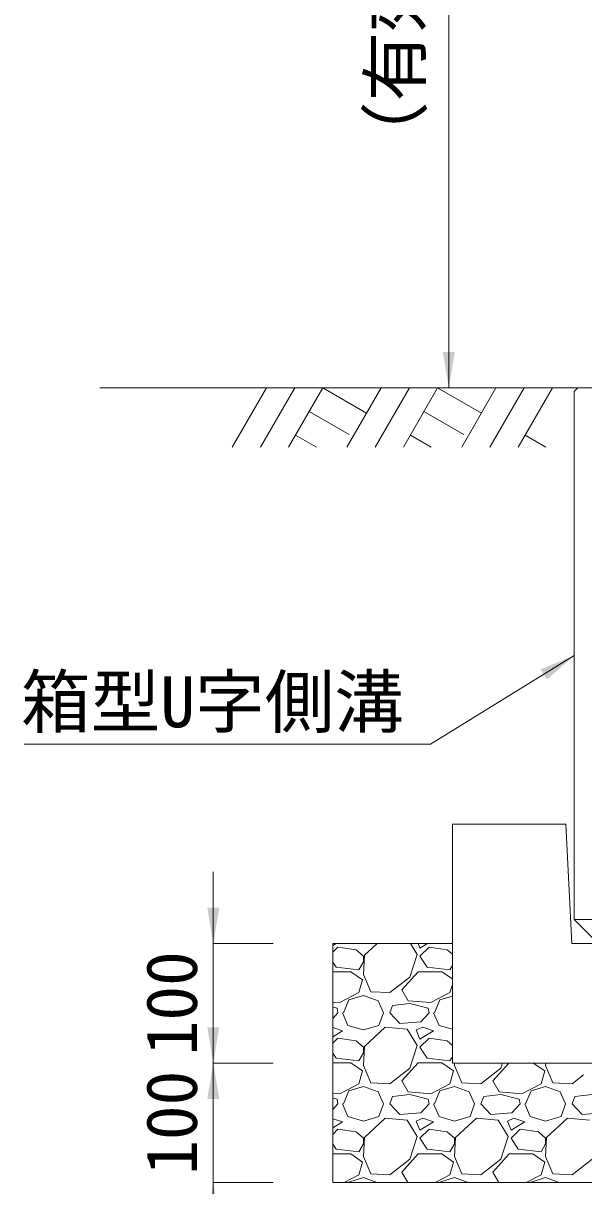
# Model space of a CAD drawing. Units: millimetres at full size. Extents: x 187207 to 255567, y 882048 to 905686.
# Drawn here: x 207953 to 208422, y 899738 to 900710 of the extents above; entities that cross this region are included whole.
import ezdxf
from ezdxf.enums import TextEntityAlignment as Align

# ---------------------------------------------------------------- set-up
doc = ezdxf.new("R2010")
doc.units = ezdxf.units.MM
doc.header["$LTSCALE"] = 20
for name, color, linetype, lineweight in [('0_2', 7, 'Continuous', 20), ('基礎ブロック', 2, 'Continuous', 13), ('基礎材', 7, 'Continuous', 15), ('寸法線', 7, 'Continuous', 13), ('引出線', 4, 'Continuous', 13), ('箱型U字側溝', 2, 'Continuous', 9), ('ﾊｯﾁﾝｸﾞ', 7, 'Continuous', 5)]:
    doc.layers.add(name, color=color, linetype=linetype, lineweight=lineweight)
doc.styles.add('ＭＳ ゴシック', font='')
doc.styles.get('ＭＳ ゴシック').set_extended_font_data('MS Gothic')

# ---------------------------------------------------------------- blocks, each defined once
blk = doc.blocks.new('filled_arrow')
at = {"color": 0, "linetype": 'Continuous', "lineweight": -2}
blk.add_solid([(7.5, 1.25), (0, 0), (7.5, -1.25)], dxfattribs=at)

msp = doc.modelspace()

# ---------------------------------------------------------------- linework, layer by layer
at = {"layer": '0_2'}
msp.add_line((208417.37, 900405.37), (208017.37, 900405.37), dxfattribs=at)
at = {"layer": '基礎ブロック'}
for p, q in [((208407.37, 900040.37), (208312.37, 900040.37)), ((208312.37, 900040.37), (208312.37, 899940.37)), ((208407.37, 900040.37), (208412.37, 899940.37)), ((208312.37, 899840.37), (208312.37, 899940.37)), ((208412.37, 899940.37), (208907.37, 899940.37)), ((208312.37, 899840.37), (209007.37, 899840.37))]:
    msp.add_line(p, q, dxfattribs=at)
at = {"layer": '基礎材'}
for p, q in [((208212.37, 899940.37), (208212.37, 899740.37)), ((208212.37, 899940.37), (208312.37, 899940.37)), ((208212.37, 899740.37), (209107.37, 899740.37))]:
    msp.add_line(p, q, dxfattribs=at)
at = {"layer": '寸法線'}
for p, q in [((208309.37, 900405.37), (208309.37, 901205.37)), ((208367.37, 900405.37), (208309.37, 900405.37)), ((208112.35, 899780.37), (208112.35, 900000.37)), ((208162.37, 899940.37), (208112.35, 899940.37)), ((208112.35, 899680.37), (208112.35, 899900.37)), ((208162.35, 899840.37), (208112.35, 899840.37)), ((208162.35, 899840.37), (208112.35, 899840.37)), ((208162.37, 899740.37), (208112.35, 899740.37))]:
    msp.add_line(p, q, dxfattribs=at)
at = {"layer": '引出線'}
msp.add_lwpolyline([(208414.37, 900181.37), (208294.16, 900107.09), (207954.16, 900107.09)], dxfattribs=at)
at = {"layer": '箱型U字側溝'}
msp.add_line((208414.37, 899960.37), (208834.37, 899960.37), dxfattribs=at)
at = {"layer": '箱型U字側溝', "lineweight": 13}
msp.add_lwpolyline([(208499.37, 900310.37), (208463.37, 900330.37), (208459.37, 900405.37), (208417.37, 900405.37), (208414.37, 900402.37), (208414.37, 899960.37), (208434.37, 899940.37), (208814.37, 899940.37), (208834.37, 899960.37), (208834.37, 900402.37), (208831.37, 900405.37), (208789.37, 900405.37), (208785.37, 900330.37), (208749.37, 900310.37), (208747.37, 900270.37), (208774.37, 900205.37), (208774.37, 900060.37)], dxfattribs=at)
at = {"layer": 'ﾊｯﾁﾝｸﾞ', "lineweight": 9}
for p, q in [((208156.81, 900405.37), (208128.17, 900355.75)), ((208180.44, 900405.37), (208151.79, 900355.75)), ((208204.06, 900405.37), (208175.41, 900355.75)), ((208204.06, 900405.37), (208240.63, 900384.26)), ((208252.81, 900405.37), (208224.17, 900355.75)), ((208276.44, 900405.37), (208247.79, 900355.75)), ((208300.06, 900405.37), (208271.41, 900355.75)), ((208300.06, 900405.37), (208336.62, 900384.26)), ((208348.81, 900405.37), (208320.16, 900355.75)), ((208372.43, 900405.37), (208343.79, 900355.75)), ((208396.06, 900405.37), (208367.41, 900355.75)), ((208192.64, 900385.59), (208226.05, 900366.3)), ((208288.63, 900385.59), (208322.05, 900366.3)), ((208181.21, 900365.8), (208198.63, 900355.75)), ((208277.21, 900365.8), (208294.63, 900355.75)), ((208373.21, 900365.8), (208390.63, 900355.75))]:
    msp.add_line(p, q, dxfattribs=at)
at = {"layer": 'ﾊｯﾁﾝｸﾞ'}
for p, q in [((208212.35, 899938.61), (208215.28, 899940.37)), ((208216.65, 899937.39), (208212.35, 899933.08)), ((208231.89, 899935.1), (208216.65, 899937.39)), ((208249.53, 899940.37), (208238.75, 899930.53)), ((208282.95, 899931.29), (208277.4, 899940.37)), ((208283.74, 899940.37), (208285.23, 899936.62)), ((208285.23, 899936.62), (208291.48, 899940.37)), ((208292.85, 899937.39), (208285.23, 899929.77)), ((208308.09, 899935.1), (208292.85, 899937.39)), ((208237.99, 899929.77), (208231.89, 899935.1)), ((208238.75, 899930.53), (208237.99, 899914.53)), ((208237.99, 899925.19), (208237.99, 899929.77)), ((208276.85, 899912.24), (208282.95, 899931.29)), ((208285.23, 899929.77), (208291.33, 899920.62)), ((208312.35, 899931.38), (208308.09, 899935.1)), ((208212.35, 899924.79), (208215.13, 899920.62)), ((208212.35, 899916.81), (208227.32, 899916.81)), ((208215.13, 899920.62), (208234.18, 899918.34)), ((208227.32, 899916.81), (208237.23, 899909.95)), ((208234.18, 899918.34), (208237.99, 899925.19)), ((208269.99, 899901.57), (208283.71, 899916.81)), ((208283.71, 899916.81), (208303.52, 899916.81)), ((208291.33, 899920.62), (208310.38, 899918.34)), ((208303.52, 899916.81), (208312.35, 899910.7)), ((208310.38, 899918.34), (208312.35, 899921.88)), ((208237.23, 899909.95), (208234.18, 899899.29)), ((208237.99, 899914.53), (208244.09, 899900.05)), ((208260.09, 899899.29), (208276.85, 899912.24)), ((208312.35, 899906.18), (208310.38, 899899.29)), ((208234.18, 899899.29), (208218.18, 899890.9)), ((208225.8, 899893.19), (208237.99, 899897)), ((208237.99, 899897), (208250.18, 899892.43)), ((208244.09, 899900.05), (208260.09, 899899.29)), ((208275.33, 899892.43), (208269.99, 899901.57)), ((208310.38, 899899.29), (208294.38, 899890.9)), ((208302, 899893.19), (208312.35, 899896.42)), ((208218.18, 899890.9), (208212.35, 899891.37)), ((208215.89, 899886.33), (208212.35, 899887.22)), ((208221.23, 899882.52), (208225.8, 899893.19)), ((208250.18, 899892.43), (208254.75, 899882.52)), ((208260.09, 899882.52), (208262.37, 899888.62)), ((208276.85, 899890.14), (208262.37, 899888.62)), ((208294.38, 899890.9), (208275.33, 899892.43)), ((208292.09, 899886.33), (208276.85, 899890.14)), ((208297.43, 899882.52), (208302, 899893.19)), ((208216.65, 899882.52), (208212.35, 899877.74)), ((208216.65, 899882.52), (208215.89, 899886.33)), ((208220.46, 899882.52), (208225.04, 899871.85)), ((208250.94, 899871.85), (208254.75, 899882.52)), ((208268.47, 899873.38), (208260.09, 899882.52)), ((208292.85, 899882.52), (208286, 899874.9)), ((208292.85, 899882.52), (208292.09, 899886.33)), ((208296.66, 899882.52), (208301.24, 899871.85)), ((208220.46, 899867.28), (208212.35, 899869.99)), ((208212.35, 899862.41), (208220.46, 899867.28)), ((208225.04, 899871.85), (208237.99, 899868.04)), ((208237.99, 899868.04), (208250.94, 899871.85)), ((208256.28, 899870.33), (208238.75, 899854.33)), ((208274.57, 899868.81), (208256.28, 899870.33)), ((208286, 899874.9), (208268.47, 899873.38)), ((208282.95, 899855.09), (208274.57, 899868.81)), ((208287.52, 899870.33), (208282.19, 899868.04)), ((208282.19, 899868.04), (208285.23, 899860.42)), ((208285.23, 899860.42), (208296.66, 899867.28)), ((208296.66, 899867.28), (208287.52, 899870.33)), ((208301.24, 899871.85), (208312.35, 899868.59)), ((208216.65, 899861.19), (208212.35, 899856.88)), ((208231.89, 899858.9), (208216.65, 899861.19)), ((208237.99, 899853.57), (208231.89, 899858.9)), ((208292.85, 899861.19), (208285.23, 899853.57)), ((208308.09, 899858.9), (208292.85, 899861.19)), ((208312.35, 899855.18), (208308.09, 899858.9)), ((208212.35, 899848.59), (208215.13, 899844.42)), ((208234.18, 899842.14), (208237.99, 899848.99)), ((208238.75, 899854.33), (208237.99, 899838.33)), ((208237.99, 899848.99), (208237.99, 899853.57)), ((208276.85, 899836.04), (208282.95, 899855.09)), ((208285.23, 899853.57), (208291.33, 899844.42)), ((208212.35, 899840.61), (208227.32, 899840.61)), ((208215.13, 899844.42), (208234.18, 899842.14)), ((208227.32, 899840.61), (208237.23, 899833.75)), ((208237.99, 899838.33), (208244.09, 899823.85)), ((208269.99, 899825.37), (208283.71, 899840.61)), ((208283.71, 899840.61), (208303.52, 899840.61)), ((208291.33, 899844.42), (208310.38, 899842.14)), ((208303.52, 899840.61), (208313.43, 899833.75)), ((208310.38, 899842.14), (208312.35, 899845.68)), ((208314.29, 899840.37), (208314.19, 899838.33)), ((208314.19, 899838.33), (208320.29, 899823.85)), ((208346.19, 899825.37), (208359.69, 899840.37)), ((208353.05, 899836.04), (208354.44, 899840.37)), ((208380.07, 899840.37), (208389.63, 899833.75)), ((208390.49, 899840.37), (208390.39, 899838.33)), ((208390.39, 899838.33), (208396.49, 899823.85)), ((208237.23, 899833.75), (208234.18, 899823.09)), ((208260.09, 899823.09), (208276.85, 899836.04)), ((208313.43, 899833.75), (208310.38, 899823.09)), ((208336.29, 899823.09), (208353.05, 899836.04)), ((208389.63, 899833.75), (208386.58, 899823.09)), ((208412.49, 899823.09), (208422.16, 899830.56)), ((208234.18, 899823.09), (208218.18, 899814.7)), ((208225.8, 899816.99), (208237.99, 899820.8)), ((208237.99, 899820.8), (208250.18, 899816.23)), ((208244.09, 899823.85), (208260.09, 899823.09)), ((208275.33, 899816.23), (208269.99, 899825.37)), ((208310.38, 899823.09), (208294.38, 899814.7)), ((208302, 899816.99), (208314.19, 899820.8)), ((208314.19, 899820.8), (208326.38, 899816.23)), ((208320.29, 899823.85), (208336.29, 899823.09)), ((208351.53, 899816.23), (208346.19, 899825.37)), ((208386.58, 899823.09), (208370.58, 899814.7)), ((208378.2, 899816.99), (208390.39, 899820.8)), ((208390.39, 899820.8), (208402.58, 899816.23)), ((208396.49, 899823.85), (208412.49, 899823.09)), ((208218.18, 899814.7), (208212.35, 899815.17)), ((208215.89, 899810.13), (208212.35, 899811.02)), ((208216.65, 899806.32), (208215.89, 899810.13)), ((208221.23, 899806.32), (208225.8, 899816.99)), ((208250.18, 899816.23), (208254.75, 899806.32)), ((208260.09, 899806.32), (208262.37, 899812.42)), ((208276.85, 899813.94), (208262.37, 899812.42)), ((208294.38, 899814.7), (208275.33, 899816.23)), ((208292.09, 899810.13), (208276.85, 899813.94)), ((208292.85, 899806.32), (208292.09, 899810.13)), ((208297.43, 899806.32), (208302, 899816.99)), ((208326.38, 899816.23), (208330.95, 899806.32)), ((208336.29, 899806.32), (208338.57, 899812.42)), ((208353.05, 899813.94), (208338.57, 899812.42)), ((208370.58, 899814.7), (208351.53, 899816.23)), ((208368.29, 899810.13), (208353.05, 899813.94)), ((208369.05, 899806.32), (208368.29, 899810.13)), ((208373.63, 899806.32), (208378.2, 899816.99)), ((208402.58, 899816.23), (208407.15, 899806.32)), ((208412.49, 899806.32), (208414.77, 899812.42)), ((208429.25, 899813.94), (208414.77, 899812.42)), ((208216.65, 899806.32), (208212.35, 899801.54)), ((208220.46, 899806.32), (208225.04, 899795.65)), ((208250.94, 899795.65), (208254.75, 899806.32)), ((208268.47, 899797.18), (208260.09, 899806.32)), ((208292.85, 899806.32), (208286, 899798.7)), ((208296.66, 899806.32), (208301.24, 899795.65)), ((208327.14, 899795.65), (208330.95, 899806.32)), ((208344.67, 899797.18), (208336.29, 899806.32)), ((208369.05, 899806.32), (208362.2, 899798.7)), ((208372.86, 899806.32), (208377.44, 899795.65)), ((208403.34, 899795.65), (208407.15, 899806.32)), ((208420.87, 899797.18), (208412.49, 899806.32)), ((208220.46, 899791.08), (208212.35, 899793.79)), ((208212.35, 899786.21), (208220.46, 899791.08)), ((208225.04, 899795.65), (208237.99, 899791.84)), ((208237.99, 899791.84), (208250.94, 899795.65)), ((208256.28, 899794.13), (208238.75, 899778.13)), ((208274.57, 899792.61), (208256.28, 899794.13)), ((208286, 899798.7), (208268.47, 899797.18)), ((208282.95, 899778.89), (208274.57, 899792.61)), ((208287.52, 899794.13), (208282.19, 899791.84)), ((208282.19, 899791.84), (208285.23, 899784.22)), ((208285.23, 899784.22), (208296.66, 899791.08)), ((208296.66, 899791.08), (208287.52, 899794.13)), ((208301.24, 899795.65), (208314.19, 899791.84)), ((208314.19, 899791.84), (208327.14, 899795.65)), ((208332.48, 899794.13), (208314.95, 899778.13)), ((208350.77, 899792.61), (208332.48, 899794.13)), ((208362.2, 899798.7), (208344.67, 899797.18)), ((208359.15, 899778.89), (208350.77, 899792.61)), ((208363.72, 899794.13), (208358.39, 899791.84)), ((208358.39, 899791.84), (208361.43, 899784.22)), ((208361.43, 899784.22), (208372.86, 899791.08)), ((208372.86, 899791.08), (208363.72, 899794.13)), ((208377.44, 899795.65), (208390.39, 899791.84)), ((208390.39, 899791.84), (208403.34, 899795.65)), ((208408.68, 899794.13), (208391.15, 899778.13)), ((208426.97, 899792.61), (208408.68, 899794.13)), ((208438.4, 899798.7), (208420.87, 899797.18)), ((208216.65, 899784.99), (208212.35, 899780.68)), ((208231.89, 899782.7), (208216.65, 899784.99)), ((208237.99, 899777.37), (208231.89, 899782.7)), ((208292.85, 899784.99), (208285.23, 899777.37)), ((208308.09, 899782.7), (208292.85, 899784.99)), ((208314.19, 899777.37), (208308.09, 899782.7)), ((208369.05, 899784.99), (208361.43, 899777.37)), ((208384.29, 899782.7), (208369.05, 899784.99)), ((208390.39, 899777.37), (208384.29, 899782.7)), ((208212.35, 899772.39), (208215.13, 899768.22)), ((208234.18, 899765.94), (208237.99, 899772.79)), ((208238.75, 899778.13), (208237.99, 899762.13)), ((208237.99, 899772.79), (208237.99, 899777.37)), ((208276.85, 899759.84), (208282.95, 899778.89)), ((208285.23, 899777.37), (208291.33, 899768.22)), ((208310.38, 899765.94), (208314.19, 899772.79)), ((208314.95, 899778.13), (208314.19, 899762.13)), ((208314.19, 899772.79), (208314.19, 899777.37)), ((208353.05, 899759.84), (208359.15, 899778.89)), ((208361.43, 899777.37), (208367.53, 899768.22)), ((208386.58, 899765.94), (208390.39, 899772.79)), ((208391.15, 899778.13), (208390.39, 899762.13)), ((208390.39, 899772.79), (208390.39, 899777.37)), ((208212.35, 899764.41), (208227.32, 899764.41)), ((208215.13, 899768.22), (208234.18, 899765.94)), ((208227.32, 899764.41), (208237.23, 899757.55)), ((208237.99, 899762.13), (208244.09, 899747.65)), ((208269.99, 899749.17), (208283.71, 899764.41)), ((208283.71, 899764.41), (208303.52, 899764.41)), ((208291.33, 899768.22), (208310.38, 899765.94)), ((208303.52, 899764.41), (208313.43, 899757.55)), ((208314.19, 899762.13), (208320.29, 899747.65)), ((208346.19, 899749.17), (208359.91, 899764.41)), ((208359.91, 899764.41), (208379.72, 899764.41)), ((208367.53, 899768.22), (208386.58, 899765.94)), ((208379.72, 899764.41), (208389.63, 899757.55)), ((208390.39, 899762.13), (208396.49, 899747.65)), ((208237.23, 899757.55), (208234.18, 899746.89)), ((208260.09, 899746.89), (208276.85, 899759.84)), ((208313.43, 899757.55), (208310.38, 899746.89)), ((208336.29, 899746.89), (208353.05, 899759.84)), ((208389.63, 899757.55), (208386.58, 899746.89)), ((208412.49, 899746.89), (208429.25, 899759.84)), ((208234.18, 899746.89), (208221.74, 899740.37)), ((208225.62, 899740.37), (208225.8, 899740.79)), ((208225.8, 899740.79), (208237.99, 899744.6)), ((208237.99, 899744.6), (208249.27, 899740.37)), ((208244.09, 899747.65), (208260.09, 899746.89)), ((208275.13, 899740.37), (208269.99, 899749.17)), ((208310.38, 899746.89), (208297.94, 899740.37)), ((208301.82, 899740.37), (208302, 899740.79)), ((208302, 899740.79), (208314.19, 899744.6)), ((208314.19, 899744.6), (208325.47, 899740.37)), ((208320.29, 899747.65), (208336.29, 899746.89)), ((208351.33, 899740.37), (208346.19, 899749.17)), ((208386.58, 899746.89), (208374.14, 899740.37)), ((208378.02, 899740.37), (208378.2, 899740.79)), ((208378.2, 899740.79), (208390.39, 899744.6)), ((208390.39, 899744.6), (208401.67, 899740.37)), ((208396.49, 899747.65), (208412.49, 899746.89))]:
    msp.add_line(p, q, dxfattribs=at)

# ---------------------------------------------------------------- block references
at = {"layer": '寸法線', "xscale": 4, "yscale": 4}
for p, rotation in [((208309.37, 900405.37), 90), ((208112.35, 899940.37), 90), ((208112.35, 899840.37), 90), ((208112.35, 899840.37), 270), ((208112.35, 899740.37), 270)]:
    msp.add_blockref('filled_arrow', p, dxfattribs=dict(at, rotation=rotation))
at = {"layer": '引出線', "xscale": 4, "yscale": 4, "rotation": 211.7}
msp.add_blockref('filled_arrow', (208414.37, 900181.37), dxfattribs=at)

# ---------------------------------------------------------------- texts
at = {"layer": '寸法線', "style": 'ＭＳ ゴシック'}
msp.add_text('（有効土留め高)', height=42.72, rotation=90, dxfattribs=at).set_placement((208298.58, 900586.84), align=Align.BOTTOM_LEFT)
for p in [(208077.35, 899890.37), (208077.35, 899790.37)]:
    msp.add_text('100', height=42.72, rotation=90, dxfattribs=at).set_placement(p, align=Align.MIDDLE_CENTER)
at = {"layer": '引出線', "style": 'ＭＳ ゴシック'}
msp.add_text('箱型U字側溝', height=42.72, dxfattribs=at).set_placement((208111.66, 900164.06), align=Align.TOP_CENTER)

doc.saveas('drawing.dxf')
